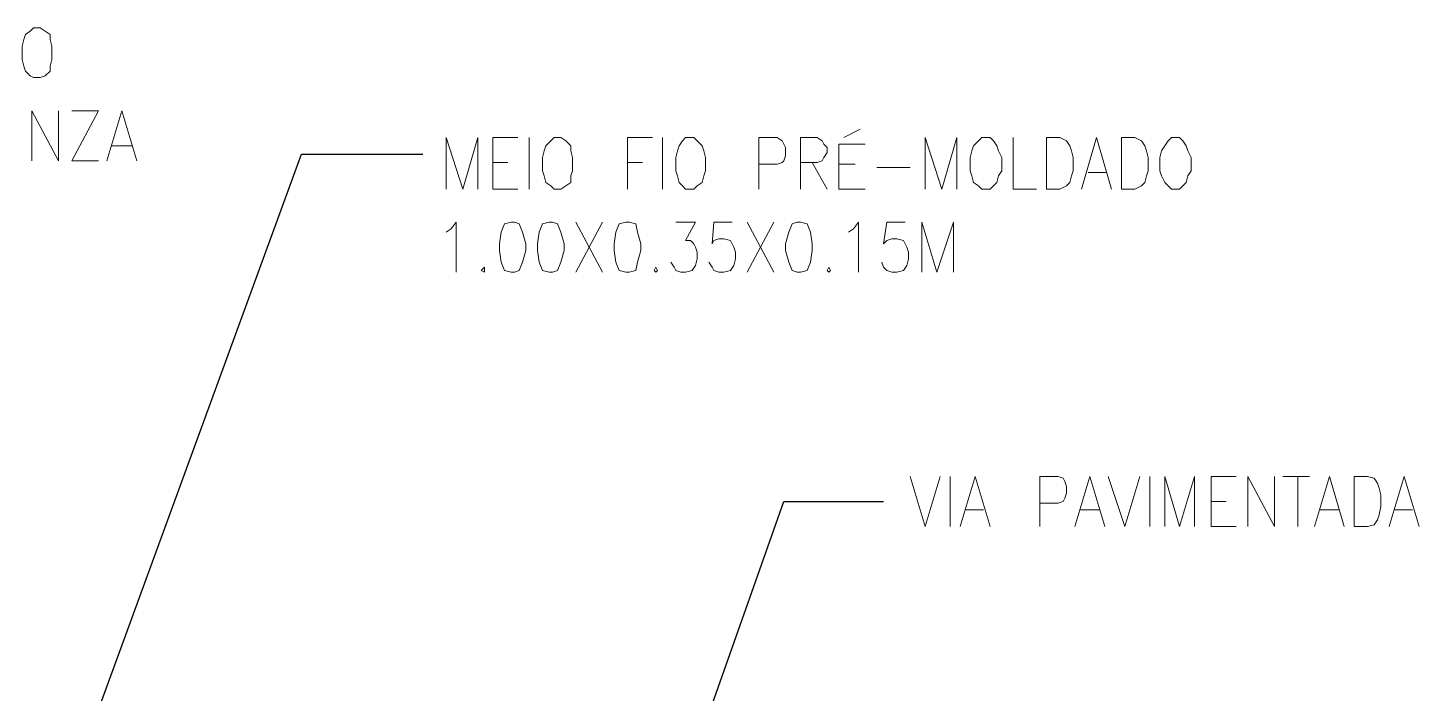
# Model space of a CAD drawing. Header units: millimetres. Extents: x 2928 to 3112, y 1220 to 1280.
# Drawn here: x 3104.885 to 3107.652, y 1252.058 to 1253.383 of the extents above; entities that cross this region are included whole.
import ezdxf

# ---------------------------------------------------------------- set-up
doc = ezdxf.new("R2010")
doc.units = ezdxf.units.MM

msp = doc.modelspace()

# ---------------------------------------------------------------- linework, layer by layer
at = {"color": 7, "linetype": 'Continuous', "lineweight": 9, "true_color": 0x000007}
for points in [[(3104.89659, 1253.3829), (3104.88997, 1253.37628), (3104.88005, 1253.36967), (3104.87674, 1253.35974), (3104.87343, 1253.34651), (3104.87343, 1253.32005), (3104.87674, 1253.30682), (3104.88005, 1253.29689), (3104.88997, 1253.28697), (3104.89659, 1253.28366), (3104.90982, 1253.28366), (3104.91974, 1253.28697), (3104.92967, 1253.29689), (3104.92967, 1253.30682), (3104.93297, 1253.32005), (3104.93297, 1253.34651), (3104.92967, 1253.35974), (3104.92967, 1253.36967), (3104.91974, 1253.37628), (3104.90982, 1253.3829)], [(3105.93198, 1253.16457), (3105.92537, 1253.15796), (3105.91544, 1253.14803), (3105.91213, 1253.13811), (3105.90883, 1253.12488), (3105.90883, 1253.09841), (3105.91213, 1253.08849), (3105.91544, 1253.07526), (3105.92537, 1253.06864), (3105.93198, 1253.06203), (3105.94521, 1253.06203), (3105.95514, 1253.06864), (3105.96506, 1253.07526), (3105.96506, 1253.08849), (3105.96837, 1253.09841), (3105.96837, 1253.12488), (3105.96506, 1253.13811), (3105.96506, 1253.14803), (3105.95514, 1253.15796), (3105.94521, 1253.16457)], [(3106.19331, 1253.16457), (3106.1867, 1253.15796), (3106.18008, 1253.14803), (3106.17677, 1253.13811), (3106.17346, 1253.12488), (3106.17346, 1253.09841), (3106.17677, 1253.08849), (3106.18008, 1253.07526), (3106.1867, 1253.06864), (3106.19331, 1253.06203), (3106.20985, 1253.06203), (3106.21647, 1253.06864), (3106.22639, 1253.07526), (3106.2297, 1253.08849), (3106.23301, 1253.09841), (3106.23301, 1253.12488), (3106.2297, 1253.13811), (3106.22639, 1253.14803), (3106.21647, 1253.15796), (3106.20985, 1253.16457)], [(3106.78213, 1253.16457), (3106.77552, 1253.15796), (3106.76559, 1253.14803), (3106.76228, 1253.13811), (3106.75898, 1253.12488), (3106.75898, 1253.09841), (3106.76228, 1253.08849), (3106.76559, 1253.07526), (3106.77552, 1253.06864), (3106.78213, 1253.06203), (3106.79867, 1253.06203), (3106.80529, 1253.06864), (3106.8119, 1253.07526), (3106.81521, 1253.08849), (3106.82183, 1253.09841), (3106.82183, 1253.12488), (3106.81521, 1253.13811), (3106.8119, 1253.14803), (3106.80529, 1253.15796), (3106.79867, 1253.16457)], [(3106.91114, 1253.06203), (3106.91114, 1253.16457), (3106.93761, 1253.16457), (3106.95084, 1253.15796), (3106.95746, 1253.14803), (3106.96076, 1253.13811), (3106.96407, 1253.12488), (3106.96407, 1253.09841), (3106.96076, 1253.08849), (3106.95746, 1253.07526), (3106.95084, 1253.06864), (3106.93761, 1253.06203)], [(3107.06, 1253.06203), (3107.06, 1253.16457), (3107.08647, 1253.16457), (3107.0997, 1253.15796), (3107.10631, 1253.14803), (3107.10962, 1253.13811), (3107.11293, 1253.12488), (3107.11293, 1253.09841), (3107.10962, 1253.08849), (3107.10631, 1253.07526), (3107.0997, 1253.06864), (3107.08647, 1253.06203)], [(3107.15924, 1253.16457), (3107.15263, 1253.15796), (3107.14601, 1253.14803), (3107.13939, 1253.13811), (3107.13609, 1253.12488), (3107.13609, 1253.09841), (3107.13939, 1253.08849), (3107.14601, 1253.07526), (3107.15263, 1253.06864), (3107.15924, 1253.06203), (3107.17578, 1253.06203), (3107.1824, 1253.06864), (3107.18901, 1253.07526), (3107.19232, 1253.08849), (3107.19894, 1253.09841), (3107.19894, 1253.12488), (3107.19232, 1253.13811), (3107.18901, 1253.14803), (3107.1824, 1253.15796), (3107.17578, 1253.16457)], [(3105.84598, 1252.99587), (3105.83274, 1252.99256), (3105.82613, 1252.97602), (3105.82282, 1252.95286), (3105.82282, 1252.93963), (3105.82613, 1252.91647), (3105.83274, 1252.89993), (3105.84598, 1252.89663), (3105.85259, 1252.89663), (3105.86252, 1252.89993), (3105.86913, 1252.91647), (3105.87575, 1252.93963), (3105.87575, 1252.95286), (3105.86913, 1252.97602), (3105.86252, 1252.99256), (3105.85259, 1252.99587)], [(3105.92206, 1252.99587), (3105.90883, 1252.99256), (3105.90221, 1252.97602), (3105.8989, 1252.95286), (3105.8989, 1252.93963), (3105.90221, 1252.91647), (3105.90883, 1252.89993), (3105.92206, 1252.89663), (3105.92867, 1252.89663), (3105.9386, 1252.89993), (3105.94521, 1252.91647), (3105.95183, 1252.93963), (3105.95183, 1252.95286), (3105.94521, 1252.97602), (3105.9386, 1252.99256), (3105.92867, 1252.99587)], [(3106.07423, 1252.99587), (3106.06099, 1252.99256), (3106.05438, 1252.97602), (3106.05107, 1252.95286), (3106.05107, 1252.93963), (3106.05438, 1252.91647), (3106.06099, 1252.89993), (3106.07423, 1252.89663), (3106.08084, 1252.89663), (3106.09407, 1252.89993), (3106.09738, 1252.91647), (3106.104, 1252.93963), (3106.104, 1252.95286), (3106.09738, 1252.97602), (3106.09407, 1252.99256), (3106.08084, 1252.99587)], [(3106.41495, 1252.99587), (3106.40502, 1252.99256), (3106.39841, 1252.97602), (3106.39179, 1252.95286), (3106.39179, 1252.93963), (3106.39841, 1252.91647), (3106.40502, 1252.89993), (3106.41495, 1252.89663), (3106.42156, 1252.89663), (3106.4348, 1252.89993), (3106.44141, 1252.91647), (3106.44472, 1252.93963), (3106.44472, 1252.95286), (3106.44141, 1252.97602), (3106.4348, 1252.99256), (3106.42156, 1252.99587)], [(3105.79305, 1252.90655), (3105.78643, 1252.89993), (3105.79305, 1252.89663), (3105.79305, 1252.89993)], [(3106.13377, 1252.90655), (3106.13046, 1252.89993), (3106.13377, 1252.89663), (3106.13708, 1252.89993)], [(3106.4778, 1252.90655), (3106.47449, 1252.89993), (3106.4778, 1252.89663), (3106.48111, 1252.89993)], [(3107.52312, 1252.39051), (3107.52312, 1252.48975), (3107.54958, 1252.48975), (3107.56282, 1252.48644), (3107.56943, 1252.47651), (3107.57274, 1252.46659), (3107.57605, 1252.45336), (3107.57605, 1252.4302), (3107.57274, 1252.41366), (3107.56943, 1252.40374), (3107.56282, 1252.39381), (3107.54958, 1252.39051)]]:
    msp.add_lwpolyline(points, close=True, dxfattribs=at)
for points in [[(3104.89328, 1253.11826), (3104.89328, 1253.2175), (3104.94621, 1253.11826), (3104.94621, 1253.2175)], [(3105.0256, 1253.11826), (3104.97267, 1253.11826), (3105.0256, 1253.2175), (3104.97267, 1253.2175)], [(3105.04214, 1253.11826), (3105.07191, 1253.2175), (3105.10168, 1253.11826)], [(3106.50757, 1253.16457), (3106.54065, 1253.18111), (3106.54065, 1253.18111)], [(3105.05206, 1253.14803), (3105.09176, 1253.14803), (3105.09176, 1253.14803)], [(3105.71696, 1253.06203), (3105.71696, 1253.16457), (3105.75004, 1253.06203), (3105.77982, 1253.16457), (3105.77982, 1253.06203)], [(3105.80959, 1253.06203), (3105.80959, 1253.16457), (3105.85921, 1253.16457)], [(3105.88236, 1253.16457), (3105.88236, 1253.06203), (3105.88236, 1253.06203)], [(3106.07753, 1253.06203), (3106.07753, 1253.16457), (3106.12715, 1253.16457)], [(3106.147, 1253.16457), (3106.147, 1253.06203), (3106.147, 1253.06203)], [(3106.33886, 1253.06203), (3106.33886, 1253.16457), (3106.37525, 1253.16457), (3106.38518, 1253.15796), (3106.38848, 1253.15134), (3106.39179, 1253.14472), (3106.39179, 1253.12818), (3106.38848, 1253.11826), (3106.38518, 1253.11495), (3106.37525, 1253.11165), (3106.33886, 1253.11165)], [(3106.42156, 1253.06203), (3106.42156, 1253.16457), (3106.45464, 1253.16457), (3106.46457, 1253.15796), (3106.46787, 1253.15134), (3106.47449, 1253.14472), (3106.47449, 1253.1348), (3106.46787, 1253.12488), (3106.46457, 1253.11826), (3106.45464, 1253.11495), (3106.42156, 1253.11495)], [(3106.55057, 1253.15134), (3106.49765, 1253.15134), (3106.49765, 1253.06203), (3106.55057, 1253.06203)], [(3106.66966, 1253.06203), (3106.66966, 1253.16457), (3106.70274, 1253.06203), (3106.73251, 1253.16457), (3106.73251, 1253.06203)], [(3106.84498, 1253.16457), (3106.84498, 1253.06203), (3106.8913, 1253.06203)], [(3106.98061, 1253.06203), (3107.01038, 1253.16457), (3107.04015, 1253.06203)], [(3105.80959, 1253.11495), (3105.83936, 1253.11495), (3105.83936, 1253.11495)], [(3106.07753, 1253.11495), (3106.10731, 1253.11495), (3106.10731, 1253.11495)], [(3106.44472, 1253.11495), (3106.47449, 1253.06203), (3106.47449, 1253.06203)], [(3106.49765, 1253.11165), (3106.53073, 1253.11165), (3106.53073, 1253.11165)], [(3106.57373, 1253.10503), (3106.63989, 1253.10503), (3106.63989, 1253.10503)], [(3106.99384, 1253.09511), (3107.03023, 1253.09511), (3107.03023, 1253.09511)], [(3105.80959, 1253.06203), (3105.85921, 1253.06203), (3105.85921, 1253.06203)], [(3105.71696, 1252.97602), (3105.72689, 1252.98263), (3105.73681, 1252.99587), (3105.73681, 1252.89663)], [(3105.97499, 1252.99587), (3106.02791, 1252.89663), (3106.02791, 1252.89663)], [(3106.02791, 1252.99587), (3105.97499, 1252.89663), (3105.97499, 1252.89663)], [(3106.17346, 1252.99587), (3106.21316, 1252.99587), (3106.19331, 1252.95948), (3106.20324, 1252.95948), (3106.20985, 1252.95286), (3106.21316, 1252.94625), (3106.21647, 1252.93632), (3106.21647, 1252.92309), (3106.21316, 1252.90986), (3106.20654, 1252.89993), (3106.19331, 1252.89663), (3106.18339, 1252.89663), (3106.17346, 1252.89993), (3106.17016, 1252.90655), (3106.16354, 1252.91647)], [(3106.28594, 1252.99587), (3106.24955, 1252.99587), (3106.24624, 1252.95286), (3106.24955, 1252.95948), (3106.25947, 1252.96279), (3106.2694, 1252.96279), (3106.28263, 1252.95948), (3106.28924, 1252.94625), (3106.29255, 1252.93632), (3106.29255, 1252.92309), (3106.28924, 1252.90986), (3106.28263, 1252.89993), (3106.2694, 1252.89663), (3106.25947, 1252.89663), (3106.24955, 1252.89993), (3106.24624, 1252.90655), (3106.23962, 1252.91647)], [(3106.31571, 1252.99587), (3106.36864, 1252.89663), (3106.36864, 1252.89663)], [(3106.36864, 1252.99587), (3106.31571, 1252.89663), (3106.31571, 1252.89663)], [(3106.51749, 1252.97602), (3106.52742, 1252.98263), (3106.53734, 1252.99587), (3106.53734, 1252.89663)], [(3106.62997, 1252.99587), (3106.59358, 1252.99587), (3106.58696, 1252.95286), (3106.59358, 1252.95948), (3106.6035, 1252.96279), (3106.61343, 1252.96279), (3106.62666, 1252.95948), (3106.63327, 1252.94625), (3106.63658, 1252.93632), (3106.63658, 1252.92309), (3106.63327, 1252.90986), (3106.62666, 1252.89993), (3106.61343, 1252.89663), (3106.6035, 1252.89663), (3106.59358, 1252.89993), (3106.58696, 1252.90655), (3106.58365, 1252.91647)], [(3106.66305, 1252.89663), (3106.66305, 1252.99587), (3106.69282, 1252.89663), (3106.7259, 1252.99587), (3106.7259, 1252.89663)], [(3106.63989, 1252.48975), (3106.66966, 1252.39051), (3106.69943, 1252.48975)], [(3106.71928, 1252.48975), (3106.71928, 1252.39051), (3106.71928, 1252.39051)], [(3106.73913, 1252.39051), (3106.7689, 1252.48975), (3106.79867, 1252.39051)], [(3106.89791, 1252.39051), (3106.89791, 1252.48975), (3106.9343, 1252.48975), (3106.94422, 1252.48644), (3106.94753, 1252.47982), (3106.95084, 1252.4699), (3106.95084, 1252.45667), (3106.94753, 1252.44674), (3106.94422, 1252.44013), (3106.9343, 1252.43682), (3106.89791, 1252.43682)], [(3106.96738, 1252.39051), (3106.99715, 1252.48975), (3107.02692, 1252.39051)], [(3107.03354, 1252.48975), (3107.06662, 1252.39051), (3107.09639, 1252.48975)], [(3107.11624, 1252.48975), (3107.11624, 1252.39051), (3107.11624, 1252.39051)], [(3107.14601, 1252.39051), (3107.14601, 1252.48975), (3107.17578, 1252.39051), (3107.20555, 1252.48975), (3107.20555, 1252.39051)], [(3107.23863, 1252.39051), (3107.23863, 1252.48975), (3107.28825, 1252.48975)], [(3107.31141, 1252.39051), (3107.31141, 1252.48975), (3107.36434, 1252.39051), (3107.36434, 1252.48975)], [(3107.38088, 1252.48975), (3107.4338, 1252.48975), (3107.4338, 1252.48975)], [(3107.41065, 1252.48975), (3107.41065, 1252.39051), (3107.41065, 1252.39051)], [(3107.44373, 1252.39051), (3107.4735, 1252.48975), (3107.50327, 1252.39051)], [(3107.59259, 1252.39051), (3107.62236, 1252.48975), (3107.65213, 1252.39051)], [(3107.23863, 1252.44013), (3107.26841, 1252.44013), (3107.26841, 1252.44013)], [(3106.74905, 1252.42359), (3106.78544, 1252.42359), (3106.78544, 1252.42359)], [(3106.9773, 1252.42359), (3107.017, 1252.42359), (3107.017, 1252.42359)], [(3107.45365, 1252.42359), (3107.49335, 1252.42359), (3107.49335, 1252.42359)], [(3107.60251, 1252.42359), (3107.6389, 1252.42359), (3107.6389, 1252.42359)], [(3107.23863, 1252.39051), (3107.28825, 1252.39051), (3107.28825, 1252.39051)]]:
    msp.add_lwpolyline(points, dxfattribs=at)
at = {"color": 253, "linetype": 'Continuous', "lineweight": -2, "true_color": 0x9a9a9a}
for points in [[(3104.97929, 1251.90754), (3105.02229, 1252.0167), (3105.42917, 1253.13149), (3105.67065, 1253.13149)], [(3106.06761, 1251.53043), (3106.38848, 1252.44013), (3106.58696, 1252.44013)]]:
    msp.add_lwpolyline(points, dxfattribs=at)

doc.saveas('drawing.dxf')
